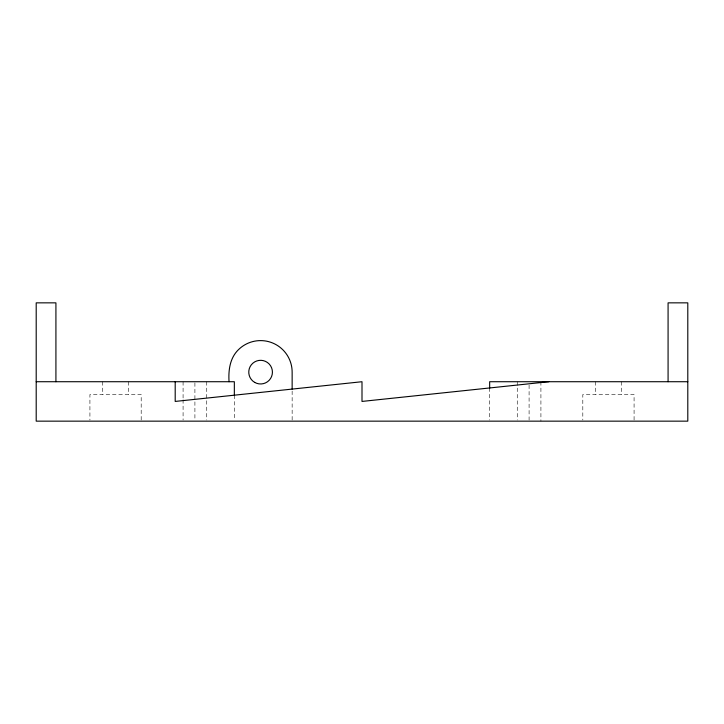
<?xml version="1.0" encoding="UTF-8"?>
<svg xmlns="http://www.w3.org/2000/svg" width="724" height="724" viewBox="0 0 724 724"><rect width="100%" height="100%" fill="white"/><g stroke="black" fill="none" stroke-linecap="round" stroke-linejoin="round"><path stroke-width="0.54" stroke-dasharray="3.62 2.71" d="M634.079 420.038L634.079 394.535L582.811 394.535L582.811 420.038M621.264 381.72L621.264 394.535M595.626 381.72L595.626 394.535M540.919 381.72L540.919 421.151M529.09 385.096L529.09 420.02M517.262 381.72L517.262 420.02M489.659 387.955L489.659 420.038M292.143 391.078L292.143 420.038M234.341 395.186L234.341 420.02M206.738 381.72L206.738 420.02M194.91 382.842L194.91 420.02M183.082 381.72L183.082 398.616M183.082 399.738L183.082 420.02M141.189 420.038L141.189 394.535L89.921 394.535L89.921 420.038M128.374 381.72L128.374 394.535M102.736 381.72L102.736 394.535"/><path stroke-width="1.09" d="M548.801 381.72L362 401.431L362 381.72L175.199 401.431L175.199 381.72M36.2 381.72L234.341 381.72L234.341 395.232M687.8 381.72L489.659 381.72L489.659 388.471M668.08 381.72L668.08 302.849L687.8 302.849L687.8 421.151L36.2 421.151L36.2 302.849L55.92 302.849L55.92 381.72M292.143 389.087L292.143 372.145A31.548 31.548 0 0 0 238.296 349.837C229.843 358.172 228.295 370.407 229.055 381.72M254.685 382.39A11.828 11.828 0 0 0 272.423 372.145A11.828 11.828 0 0 0 254.685 361.9A11.828 11.828 0 0 0 254.685 382.39"/></g></svg>
